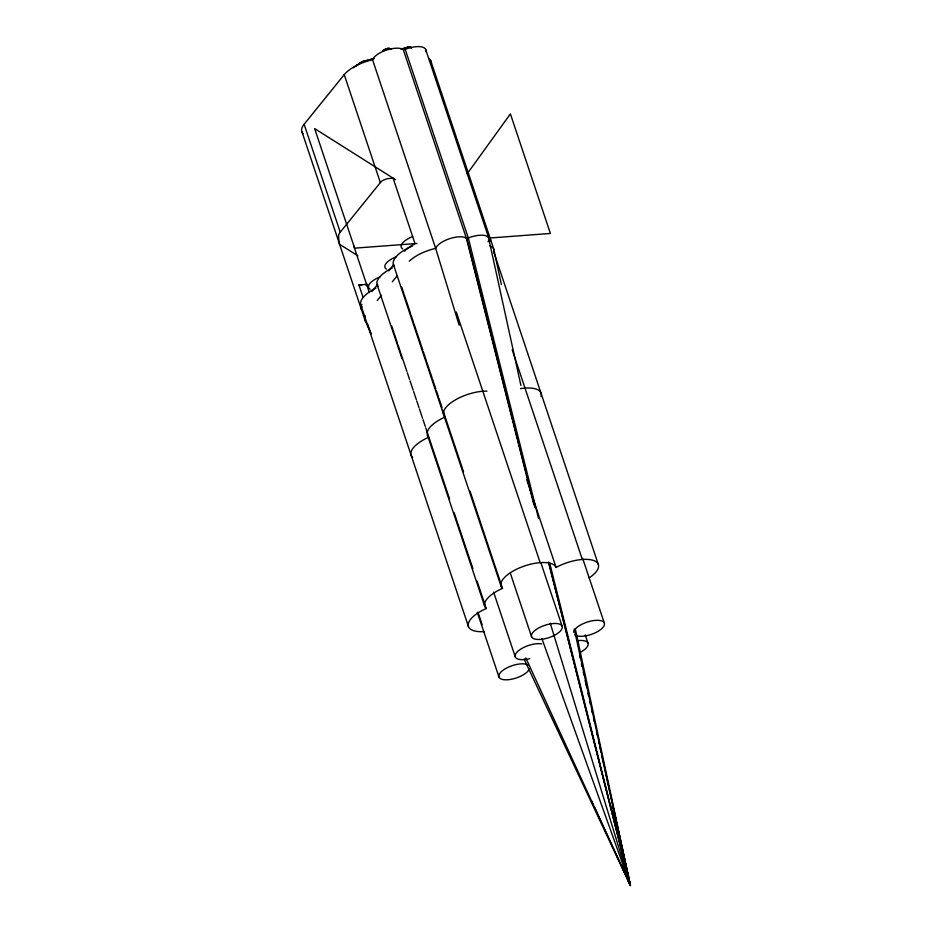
<?xml version="1.0" encoding="UTF-8"?>
<svg xmlns="http://www.w3.org/2000/svg" width="932" height="932" viewBox="0 0 932 932"><rect width="100%" height="100%" fill="white"/><g stroke="black" fill="none" stroke-linecap="round" stroke-linejoin="round"><path stroke-width="1.4" d="M411.42 47.835L408.822 46.856L401.226 49.21L408.822 46.856L410.826 47.008L411.385 48.01M501.404 284.668L493.762 249.077L468.132 172.42L467.433 173.002M467.235 173.725L510.398 113.902L550.393 233.454L489.498 238.033M303.226 133.695A29.067 11.685 -18.5 0 1 304.123 124.271L344.234 74.642A29.067 11.685 -18.5 0 1 372.555 59.776A16.962 6.815 -18.5 0 1 386.396 50.118A16.962 6.815 -18.5 0 1 403.241 49.513L405.21 49.373A16.962 6.815 -18.5 0 1 425.679 51.644M371.344 333.877L365.169 320.713L339.003 242.6L338.584 235.493A21.937 13.712 27.9 0 1 340.227 232.208L380.349 182.579A21.937 13.712 27.9 0 1 383.332 180.132L387.328 178.676L393.094 178.129L415.008 243.625A29.067 11.685 -18.5 0 0 404.546 251.221M371.903 291.53L377.751 284.295M388.621 270.851L393.63 264.653M377.25 300.477L381.433 295.304M392.302 281.86L397.312 275.662M409.253 261.193A29.067 11.685 -18.5 0 1 435.663 248.378A16.962 6.815 -18.5 0 1 449.504 238.72A16.962 6.815 -18.5 0 1 466.35 238.126L468.318 237.975A16.962 6.815 -18.5 0 1 484.57 235.47A16.962 6.815 -18.5 0 1 488.053 241.761M373.895 58.611L362.07 61.687L353.414 67.605L362.07 61.687L374.245 58.588M403.241 49.513L466.35 238.126L468.318 237.975L538.521 518.437M416.988 243.473L354.638 248.157L314.643 128.604L395.529 179.678M363.014 297.145L358.913 284.912L367.592 284.26M390.799 49.349C388.504 45.505 381.281 52.809 382.959 50.666C384.951 48.779 388.714 47.311 391.009 49.443M357.888 255.834L339.609 244.3L302.061 132.111M466.815 238.475L534.91 507.614M524.052 658.994L630.382 885.4L575.37 629.17M525.823 657.922L630.382 885.4L574.24 629.03M591.75 801.101L592.938 803.699M594.721 807.59L597.692 814.067M598.286 815.372L630.382 885.4L604.379 767.56M621.737 865.444L630.382 885.4L612.254 805.306M548.645 561.984L630.382 885.4L621.807 865.432L630.382 885.4L549.705 563.079M626.409 874.554L630.382 885.4L548.727 563.161M541.935 638.688L630.382 885.4L550.23 623.182M377.18 284.866L402.042 358.832M430.654 60.475L468.12 172.502M493.564 251.349L598.286 564.349M425.679 49.513L488.787 238.114M582.663 558.361L604.32 623.077M512.181 349.78L582.337 559.468M405.21 49.373L468.318 237.975M585.249 634.983L588.01 643.255M526.72 479.7L556.089 567.448A29.067 11.685 -18.5 0 1 593.148 560.342A29.067 11.685 -18.5 0 1 589.059 577.933M540.944 562.905L562.136 626.246M372.555 59.776L435.663 248.378L459.161 325.256M456.33 312.069L540.164 562.637M344.234 74.642L380.349 182.579M510.387 573.355L531.578 636.707M401.645 286.858L403.882 293.568M404.337 294.908L410.616 313.688M411.07 315.028L413.307 321.738M413.761 323.078L416.907 332.468M417.35 333.807L422.744 349.908M423.186 351.248L426.332 360.649M426.774 361.989L429.023 368.688M429.477 370.039L432.168 378.089M432.611 379.429L435.757 388.819M436.211 390.159L438.448 396.869M438.902 398.209L442.036 407.599M442.945 410.278L445.181 416.988A29.067 11.685 -18.5 0 0 428.883 437.155A29.067 11.685 -18.5 0 0 412.596 457.344M445.647 418.363L463.53 471.825M469.949 491.024L502.523 588.36A29.067 11.685 -18.5 0 0 486.224 608.538A29.067 11.685 -18.5 0 0 468.202 624.51A29.067 11.685 -18.5 0 0 484.454 631.57M393.479 264.7L501.101 586.333M493.622 592.158L515.279 656.874M391.626 325.804L393.863 332.514M394.318 333.854L397.463 343.244M397.906 344.595L400.154 351.294M400.597 352.645L406.888 371.425M407.331 372.765L409.579 379.475M410.022 380.815L413.167 390.205M413.622 391.545L416.313 399.595M416.755 400.935L419.004 407.645M419.458 408.985L422.592 418.375M423.046 419.715L425.283 426.425M425.738 427.765L428.429 435.815M428.883 437.155L449.527 498.853M454.105 512.565L472.92 568.776M477.044 581.114L486.224 608.538M427.45 435.116L484.791 606.499M478.023 612.371L482.159 624.708M477.312 612.324L498.97 677.04M353.636 245.64L369.34 292.566M304.123 124.271L340.238 232.208M367.394 323.474L370.144 331.675M360.754 304.682L468.505 626.688M627.492 876.022L630.382 885.4M466.35 238.126L533.873 504.562M579.611 655.324L580.24 658.132M581.475 663.747L582.092 666.555M583.327 672.158L583.945 674.966M585.191 680.581L586.741 687.595M587.976 693.21L588.593 696.018M589.828 701.621L590.457 704.429M591.692 710.044L592.309 712.852M593.544 718.456L594.162 721.263M596.643 732.482L597.261 735.29M598.495 740.905L599.125 743.713M599.742 746.52L600.977 752.124M601.594 754.932L604.076 766.151M488.95 239.512L520.895 385.405M402.717 248.891A16.147 6.489 -18.5 0 1 412.69 236.565M386.419 269.068A16.147 6.489 -18.5 0 1 396.38 256.731M370.109 289.235A16.147 6.489 -18.5 0 1 380.081 276.909M445.181 416.988A29.067 11.685 -18.5 0 1 454.129 400.655A29.067 11.685 -18.5 0 1 486.935 391.149M520.545 388.621A29.067 11.685 -18.5 0 1 540.956 396.624M362.117 306.908A29.067 11.685 -18.5 0 1 375.969 288.128M367.348 285.553A29.067 11.685 -18.5 0 1 366.055 285.6M361.709 285.402A29.067 11.685 -18.5 0 1 358.913 284.912M394.446 266.261A29.067 11.685 -18.5 0 1 412.643 245.955M378.136 286.439A29.067 11.685 -18.5 0 1 392.279 267.962M370.47 332.305A16.962 6.815 -18.5 0 1 369.981 330.289M489.568 245.675A29.067 11.685 -18.5 0 1 493.948 252.875M366.334 322.309A29.067 11.685 -18.5 0 1 365.332 315.913M428.638 58.203A29.067 11.685 -18.5 0 1 431.05 63.271M490.034 237.986A29.067 11.685 -18.5 0 1 490.488 240.805M361.523 309.785A29.067 11.685 -18.5 0 1 361.872 304.426M502.523 588.36A29.067 11.685 -18.5 0 1 521.559 567.064A29.067 11.685 -18.5 0 1 556.089 567.448M529.539 668.617A16.147 6.489 -18.5 0 1 507.253 679.789A16.147 6.489 -18.5 0 1 503.373 669.992A16.147 6.489 -18.5 0 1 528.095 664.982M529.76 658.644A16.147 6.489 -18.5 0 1 516.503 652.703A16.147 6.489 -18.5 0 1 541.702 643.872M573.599 632.211A16.147 6.489 -18.5 0 1 595.606 620.363A16.147 6.489 -18.5 0 1 599.509 630.416A16.147 6.489 -18.5 0 1 574.555 634.669M577.863 640.668A16.147 6.489 -18.5 0 1 588.092 643.488A16.147 6.489 -18.5 0 1 580.986 651.934M539.791 639.457A16.147 6.489 -18.5 0 0 562.299 626.887A16.147 6.489 -18.5 0 0 538.486 628.086A16.147 6.489 -18.5 0 0 539.791 639.457"/></g></svg>
